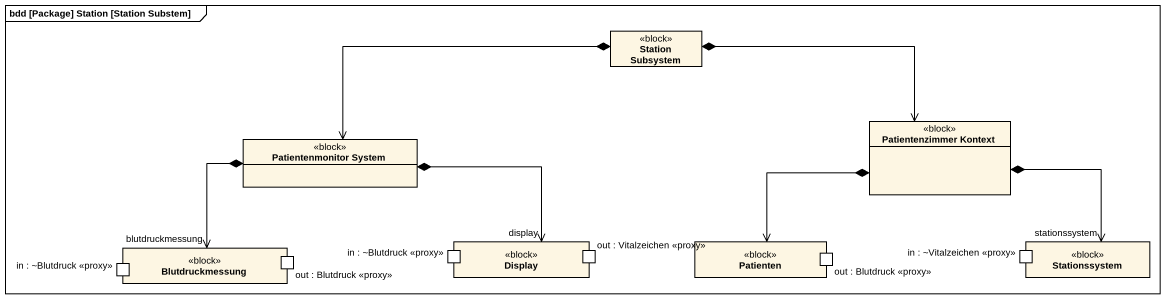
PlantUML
@startuml
mainframe bdd [Package] Station [Station Substem]
allowmixing
hide circle
hide empty members
class "Station Subsystem" as Station_Subsystem <<block>>
class "Patientenzimmer Kontext" as Patientenzimmer_Kontext <<block>>
class "Patientenmonitor System" as Patientenmonitor_System <<block>>
rectangle Blutdruckmessung <<block>> {
  port "in : ~Blutdruck <<proxy>>" as in_Blutdruck_proxy_2
  port "out : Blutdruck <<proxy>>" as out_Blutdruck_proxy
}
rectangle Display <<block>> {
  port "in : ~Blutdruck <<proxy>>" as in_Blutdruck_proxy
  port "out : Vitalzeichen <<proxy>>" as out_Vitalzeichen_proxy
}
rectangle Patienten <<block>> {
  port "out : Blutdruck <<proxy>>" as out_Blutdruck_proxy_2
}
rectangle Stationssystem <<block>> {
  port "in : ~Vitalzeichen <<proxy>>" as in_Vitalzeichen_proxy
}
Station_Subsystem *-right-> Patientenzimmer_Kontext
Station_Subsystem *-left-> Patientenmonitor_System
Patientenzimmer_Kontext *-left-> Patienten
Patientenzimmer_Kontext *--> "stationssystem" Stationssystem
Patientenmonitor_System *--> "blutdruckmessung" Blutdruckmessung
Patientenmonitor_System *-right-> "display" Display
@enduml
